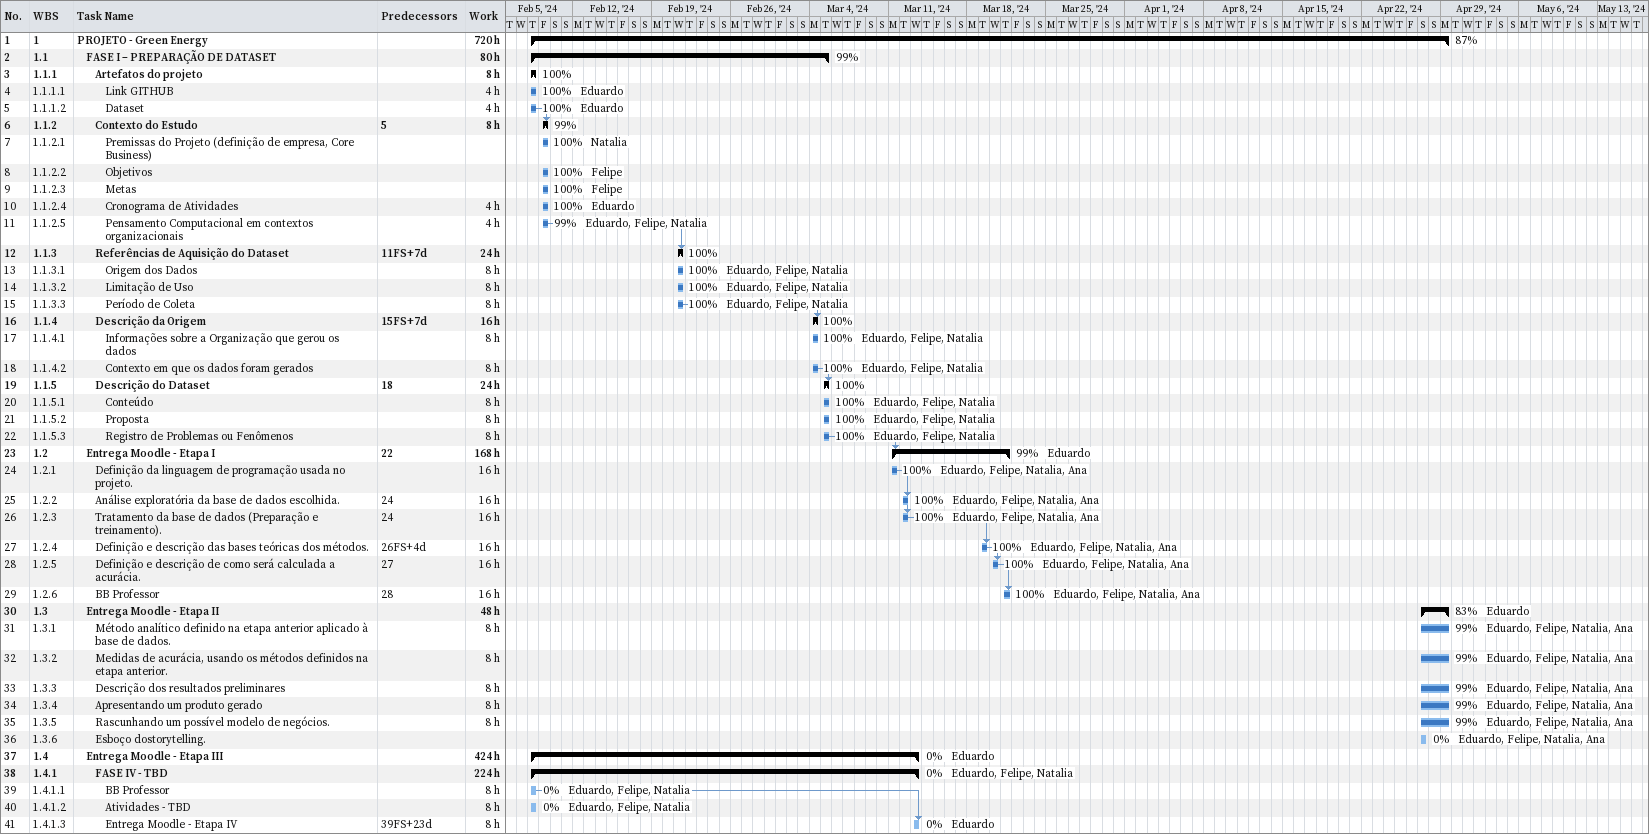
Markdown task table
| ID | WBS | Task | Start | Finish | Predecessors | Resources | % complete | Work (h) |
|---|---|---|---|---|---|---|---|---|
| 1 | 1 | **PROJETO - Green Energy** | 2024-02-08 | 2024-04-29 |  |  | 87 | 720 |
| 2 | 1.1 | **FASE I – PREPARAÇÃO DE DATASET** | 2024-02-08 | 2024-03-05 |  |  | 99 | 80 |
| 3 | 1.1.1 | **Artefatos do projeto** | 2024-02-08 | 2024-02-08 |  |  | 100 | 8 |
| 4 | 1.1.1.1 | Link GITHUB | 2024-02-08 | 2024-02-08 |  | Eduardo | 100 | 4 |
| 5 | 1.1.1.2 | Dataset | 2024-02-08 | 2024-02-08 |  | Eduardo | 100 | 4 |
| 6 | 1.1.2 | **Contexto do Estudo** | 2024-02-09 | 2024-02-09 | 5 |  | 99 | 8 |
| 7 | 1.1.2.1 | Premissas do Projeto (definição de empresa, Core Business) | 2024-02-09 | 2024-02-09 |  | Natalia | 100 |  |
| 8 | 1.1.2.2 | Objetivos | 2024-02-09 | 2024-02-09 |  | Felipe | 100 |  |
| 9 | 1.1.2.3 | Metas | 2024-02-09 | 2024-02-09 |  | Felipe | 100 |  |
| 10 | 1.1.2.4 | Cronograma de Atividades | 2024-02-09 | 2024-02-09 |  | Eduardo | 100 | 4 |
| 11 | 1.1.2.5 | Pensamento Computacional em contextos organizacionais | 2024-02-09 | 2024-02-09 |  | Eduardo, Felipe, Natalia | 99 | 4 |
| 12 | 1.1.3 | **Referências de Aquisição do Dataset** | 2024-02-21 | 2024-02-21 | 11FS+7d |  | 100 | 24 |
| 13 | 1.1.3.1 | Origem dos Dados | 2024-02-21 | 2024-02-21 |  | Eduardo, Felipe, Natalia | 100 | 8 |
| 14 | 1.1.3.2 | Limitação de Uso | 2024-02-21 | 2024-02-21 |  | Eduardo, Felipe, Natalia | 100 | 8 |
| 15 | 1.1.3.3 | Período de Coleta | 2024-02-21 | 2024-02-21 |  | Eduardo, Felipe, Natalia | 100 | 8 |
| 16 | 1.1.4 | **Descrição da Origem** | 2024-03-04 | 2024-03-04 | 15FS+7d |  | 100 | 16 |
| 17 | 1.1.4.1 | Informações sobre a Organização que gerou os dados | 2024-03-04 | 2024-03-04 |  | Eduardo, Felipe, Natalia | 100 | 8 |
| 18 | 1.1.4.2 | Contexto em que os dados foram gerados | 2024-03-04 | 2024-03-04 |  | Eduardo, Felipe, Natalia | 100 | 8 |
| 19 | 1.1.5 | **Descrição do Dataset** | 2024-03-05 | 2024-03-05 | 18 |  | 100 | 24 |
| 20 | 1.1.5.1 | Conteúdo | 2024-03-05 | 2024-03-05 |  | Eduardo, Felipe, Natalia | 100 | 8 |
| 21 | 1.1.5.2 | Proposta | 2024-03-05 | 2024-03-05 |  | Eduardo, Felipe, Natalia | 100 | 8 |
| 22 | 1.1.5.3 | Registro de Problemas ou Fenômenos | 2024-03-05 | 2024-03-05 |  | Eduardo, Felipe, Natalia | 100 | 8 |
| 23 | 1.2 | **Entrega Moodle - Etapa I** | 2024-03-11 | 2024-03-21 | 22 | Eduardo | 99 | 168 |
| 24 | 1.2.1 | Definição da linguagem de programação usada no projeto. | 2024-03-11 | 2024-03-11 |  | Eduardo, Felipe, Natalia, Ana | 100 | 16 |
| 25 | 1.2.2 | Análise exploratória da base de dados escolhida. | 2024-03-12 | 2024-03-12 | 24 | Eduardo, Felipe, Natalia, Ana | 100 | 16 |
| 26 | 1.2.3 | Tratamento da base de dados (Preparação e treinamento). | 2024-03-12 | 2024-03-12 | 24 | Eduardo, Felipe, Natalia, Ana | 100 | 16 |
| 27 | 1.2.4 | Definição e descrição das bases teóricas dos métodos. | 2024-03-19 | 2024-03-19 | 26FS+4d | Eduardo, Felipe, Natalia, Ana | 100 | 16 |
| 28 | 1.2.5 | Definição e descrição de como será calculada a acurácia. | 2024-03-20 | 2024-03-20 | 27 | Eduardo, Felipe, Natalia, Ana | 100 | 16 |
| 29 | 1.2.6 | BB Professor | 2024-03-21 | 2024-03-21 | 28 | Eduardo, Felipe, Natalia, Ana | 100 | 16 |
| 30 | 1.3 | **Entrega Moodle - Etapa II** | 2024-04-27 | 2024-04-29 |  | Eduardo | 83 | 48 |
| 31 | 1.3.1 | Método analítico definido na etapa anterior aplicado à base de dados. | 2024-04-27 | 2024-04-29 |  | Eduardo, Felipe, Natalia, Ana | 99 | 8 |
| 32 | 1.3.2 | Medidas de acurácia, usando os métodos definidos na etapa anterior. | 2024-04-27 | 2024-04-29 |  | Eduardo, Felipe, Natalia, Ana | 99 | 8 |
| 33 | 1.3.3 | Descrição dos resultados preliminares | 2024-04-27 | 2024-04-29 |  | Eduardo, Felipe, Natalia, Ana | 99 | 8 |
| 34 | 1.3.4 | Apresentando um produto gerado | 2024-04-27 | 2024-04-29 |  | Eduardo, Felipe, Natalia, Ana | 99 | 8 |
| 35 | 1.3.5 | Rascunhando um possível modelo de negócios. | 2024-04-27 | 2024-04-29 |  | Eduardo, Felipe, Natalia, Ana | 99 | 8 |
| 36 | 1.3.6 | Esboço dostorytelling. | 2024-04-27 | 2024-04-27 |  | Eduardo, Felipe, Natalia, Ana | 0 |  |
| 37 | 1.4 | **Entrega Moodle - Etapa III** | 2024-02-08 | 2024-03-13 |  | Eduardo | 0 | 424 |
| 38 | 1.4.1 | **FASE IV - TBD** | 2024-02-08 | 2024-03-13 |  | Eduardo, Felipe, Natalia | 0 | 224 |
| 39 | 1.4.1.1 | BB Professor | 2024-02-08 | 2024-02-08 |  | Eduardo, Felipe, Natalia | 0 | 8 |
| 40 | 1.4.1.2 | Atividades - TBD | 2024-02-08 | 2024-02-08 |  | Eduardo, Felipe, Natalia | 0 | 8 |
| 41 | 1.4.1.3 | Entrega Moodle - Etapa IV | 2024-03-13 | 2024-03-13 | 39FS+23d | Eduardo | 0 | 8 |
